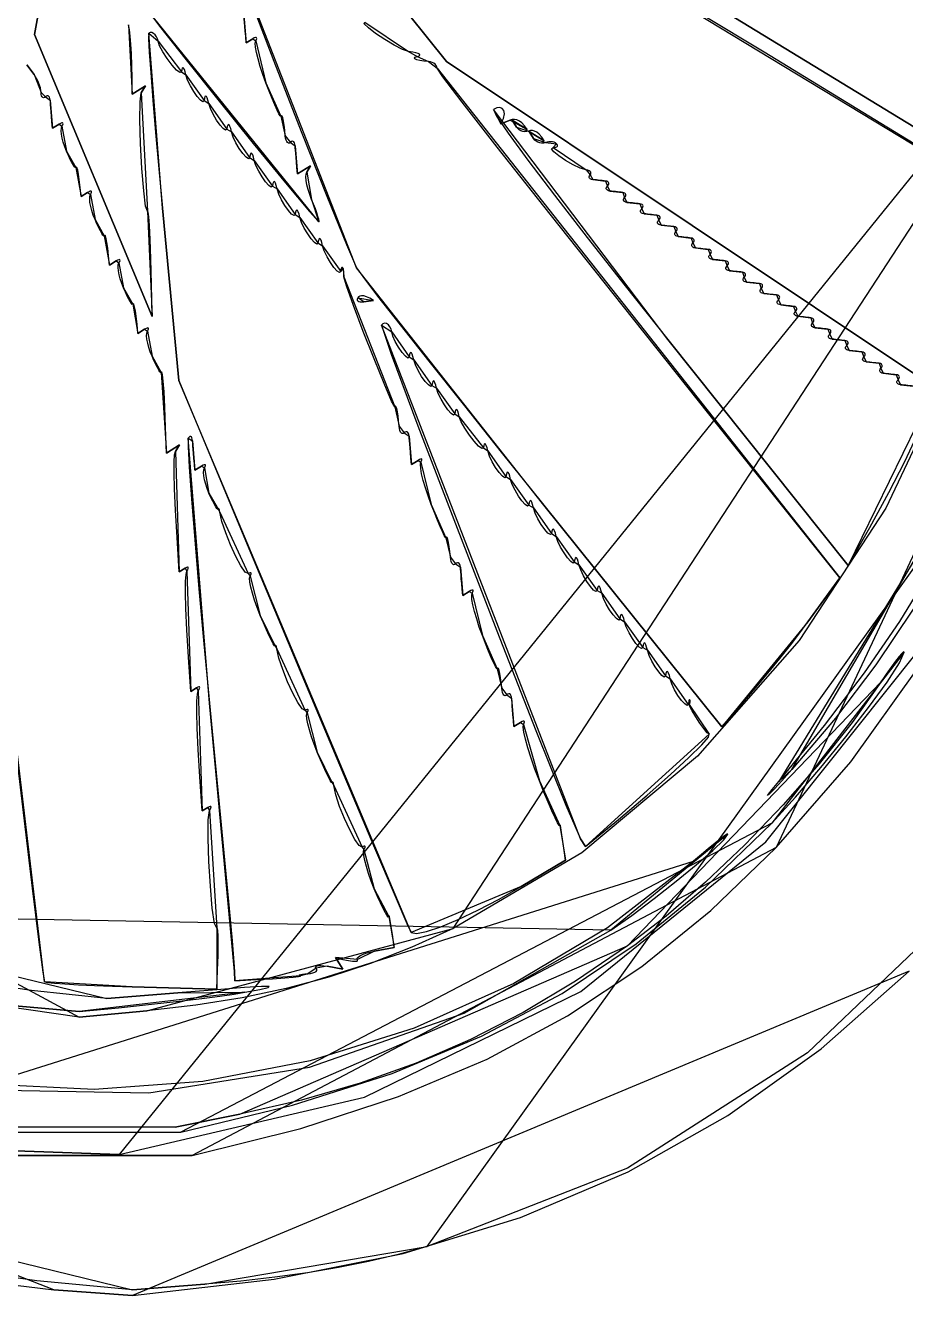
# Model space of a CAD drawing. Extents: x 0.3 to 49.4, y 16 to 54.1.
# Drawn here: x 40.28 to 46.33, y 15.97 to 24.7 of the extents above; entities that cross this region are included whole.
import ezdxf

# ---------------------------------------------------------------- set-up
doc = ezdxf.new("R2010")
doc.units = 0
doc.layers.get('0').update_dxf_attribs({"linetype": 'CONTINUOUS'})

msp = doc.modelspace()

# ---------------------------------------------------------------- linework, layer by layer
at = {"color": 178}
for points in [[(41.7138, 26.2761), (43.1773, 24.4489), (41.7138, 26.2761)], [(47.0001, 23.5082), (46.7573, 23.6614), (46.1646, 24.0244), (45.3618, 24.5126), (44.4889, 25.0411), (43.6858, 25.5253), (43.0926, 25.8804), (42.849, 26.0216), (47.0001, 23.5082)], [(43.2877, 25.8929), (47.0295, 23.6115), (43.2877, 25.8929)], [(40.9278, 16.9341), (42.6146, 17.329), (44.1024, 18.0565), (45.3726, 19.0839), (46.4062, 20.3787), (47.1842, 21.9084), (47.6879, 23.6403), (47.8982, 25.542), (40.9278, 16.9341)], [(41.6639, 25.3264), (41.7156, 25.1763), (41.8375, 24.852), (42.0026, 24.4225), (42.1842, 23.9567), (42.3554, 23.5235), (42.4892, 23.1917), (42.5589, 23.0303), (41.6639, 25.3264)], [(49.3345, 25.072), (48.9764, 23.1492), (48.4174, 21.4355), (47.6699, 19.9394), (46.7464, 18.6695), (45.6594, 17.6342), (44.4214, 16.8421), (43.0449, 16.3016), (49.3345, 25.072)], [(40.4095, 24.9908), (40.3462, 24.6355), (40.4095, 24.9908)], [(41.125, 24.8002), (41.2057, 24.6916), (41.3786, 24.472), (41.6059, 24.188), (41.8496, 23.8867), (42.0719, 23.6147), (42.235, 23.419), (42.3008, 23.3463), (41.125, 24.8002)], [(41.8009, 24.5778), (41.7973, 24.6216), (41.7941, 24.6592), (41.7914, 24.6911), (41.7892, 24.7178), (41.7874, 24.7398), (41.786, 24.7575), (41.7849, 24.7714), (41.8009, 24.5778)], [(42.9171, 24.5184), (42.8761, 24.5324), (42.8181, 24.5622), (42.753, 24.6013), (42.6906, 24.643), (42.6406, 24.681), (42.6128, 24.7086), (42.6169, 24.7193), (42.9171, 24.5184)], [(40.3462, 24.6355), (41.1547, 22.6965), (40.3462, 24.6355)], [(41.0176, 24.2253), (41.0169, 24.3327), (41.015, 24.425), (41.012, 24.5034), (41.008, 24.5689), (41.0032, 24.623), (40.9978, 24.6666), (40.9919, 24.7011), (41.0176, 24.2253)], [(41.1307, 24.6432), (41.1296, 24.6078), (41.1344, 24.5146), (41.1443, 24.3711), (41.159, 24.1846), (41.1776, 23.9625), (41.1998, 23.712), (41.2249, 23.4407), (41.1307, 24.6432)], [(41.1949, 24.589), (41.1919, 24.6052), (41.185, 24.6201), (41.1753, 24.6329), (41.1639, 24.6425), (41.152, 24.6481), (41.1405, 24.6486), (41.1307, 24.6432), (41.1949, 24.589)], [(47.2636, 24.6766), (47.0369, 23.4971), (46.6787, 22.3935), (46.1978, 21.3795), (45.6031, 20.4684), (44.9033, 19.6739), (44.1074, 19.0095), (43.224, 18.4886), (47.2636, 24.6766)], [(41.3554, 24.3785), (41.3452, 24.3731), (41.3219, 24.391), (41.2909, 24.4254), (41.2575, 24.4692), (41.2268, 24.5157), (41.2042, 24.5579), (41.1949, 24.589), (41.3554, 24.3785)], [(41.8462, 24.6058), (41.8009, 24.5778), (41.8462, 24.6058)], [(41.866, 24.5926), (41.8709, 24.6018), (41.8731, 24.6086), (41.8727, 24.613), (41.8697, 24.615), (41.8642, 24.6145), (41.8563, 24.6114), (41.8462, 24.6058), (41.866, 24.5926)], [(41.9363, 24.3026), (41.9151, 24.3606), (41.8969, 24.416), (41.8821, 24.4671), (41.8712, 24.5121), (41.8646, 24.5492), (41.8627, 24.5766), (41.866, 24.5926), (41.9363, 24.3026)], [(42.9759, 24.4845), (42.9888, 24.489), (42.9942, 24.4938), (42.9924, 24.4989), (42.9834, 24.504), (42.9677, 24.5091), (42.9456, 24.5139), (42.9171, 24.5184), (42.9759, 24.4845)], [(43.0542, 24.4491), (43.0211, 24.4522), (42.9941, 24.4566), (42.9738, 24.4618), (42.9611, 24.4675), (42.9567, 24.4734), (42.9614, 24.4792), (42.9759, 24.4845), (43.0542, 24.4491)], [(40.342, 24.36), (40.2931, 24.4267), (40.342, 24.36)], [(41.3862, 24.3572), (41.3808, 24.3792), (41.3755, 24.395), (41.3704, 24.4047), (41.3656, 24.4079), (41.3614, 24.4048), (41.358, 24.395), (41.3554, 24.3785), (41.3862, 24.3572)], [(43.113, 24.4043), (43.1114, 24.4138), (43.107, 24.4227), (43.1, 24.4307), (43.0909, 24.4377), (43.08, 24.4433), (43.0677, 24.4472), (43.0542, 24.4491), (43.113, 24.4043)], [(45.8811, 20.8997), (45.0522, 21.9379), (44.3941, 22.7645), (43.8909, 23.3989), (43.527, 23.8607), (43.2865, 24.1692), (43.1537, 24.344), (43.113, 24.4043), (45.8811, 20.8997)], [(43.1773, 24.4489), (46.5555, 22.1943), (43.1773, 24.4489)], [(40.391, 24.2355), (40.3897, 24.2505), (40.386, 24.2677), (40.3802, 24.2863), (40.3726, 24.3056), (40.3635, 24.3248), (40.3532, 24.3432), (40.342, 24.36), (40.391, 24.2355)], [(41.1081, 24.2812), (41.0176, 24.2253), (41.1081, 24.2812)], [(41.0794, 24.2348), (41.1081, 24.2812), (41.0794, 24.2348)], [(41.5107, 24.181), (41.5029, 24.1731), (41.4863, 24.1839), (41.4643, 24.2088), (41.4401, 24.2431), (41.4168, 24.2823), (41.3978, 24.3219), (41.3862, 24.3572), (41.5107, 24.181)], [(42.0385, 24.0733), (42.0345, 24.0754), (42.0259, 24.0901), (42.0134, 24.1159), (41.9976, 24.1515), (41.979, 24.1954), (41.9584, 24.2462), (41.9363, 24.3026), (42.0385, 24.0733)], [(40.4201, 24.2068), (40.4134, 24.2017), (40.4073, 24.1999), (40.4019, 24.2014), (40.3974, 24.2058), (40.3939, 24.2131), (40.3918, 24.2231), (40.391, 24.2355), (40.4201, 24.2068)], [(40.4533, 24.184), (40.4515, 24.1951), (40.4485, 24.2038), (40.4443, 24.21), (40.4391, 24.2135), (40.4332, 24.2143), (40.4268, 24.2121), (40.4201, 24.2068), (40.4533, 24.184)], [(41.123, 23.4214), (41.1095, 23.4545), (41.096, 23.5611), (41.0839, 23.7139), (41.0747, 23.8852), (41.0699, 24.0475), (41.071, 24.1732), (41.0794, 24.2348), (41.123, 23.4214)], [(41.5429, 24.1614), (41.5374, 24.1836), (41.532, 24.1995), (41.5268, 24.209), (41.5219, 24.212), (41.5175, 24.2083), (41.5137, 24.198), (41.5107, 24.181), (41.5429, 24.1614)], [(40.4693, 23.9903), (40.4656, 24.0341), (40.4625, 24.0718), (40.4598, 24.1037), (40.4576, 24.1303), (40.4558, 24.1523), (40.4544, 24.17), (40.4533, 24.184), (40.4693, 23.9903)], [(41.6674, 23.9852), (41.6595, 23.9773), (41.643, 23.9881), (41.621, 24.0129), (41.5967, 24.0473), (41.5735, 24.0865), (41.5544, 24.1261), (41.5429, 24.1614), (41.6674, 23.9852)], [(43.5505, 24.0208), (43.5693, 24.0585), (43.5761, 24.0888), (43.5729, 24.1116), (43.5616, 24.1264), (43.5444, 24.1329), (43.5231, 24.1308), (43.4998, 24.1197), (43.5505, 24.0208)], [(43.4998, 24.1197), (43.5216, 24.0741), (43.6028, 23.9558), (43.7377, 23.7723), (43.9206, 23.5312), (44.1457, 23.2401), (44.4072, 22.9067), (44.6993, 22.5384), (43.4998, 24.1197)], [(45.4433, 19.0464), (45.957, 19.6358), (46.4133, 20.2712), (46.8122, 20.9528), (47.154, 21.6813), (47.439, 22.4569), (47.6672, 23.2802), (47.8391, 24.1516), (45.4433, 19.0464)], [(40.5145, 24.0183), (40.4693, 23.9903), (40.5145, 24.0183)], [(40.5343, 24.0051), (40.5393, 24.0142), (40.5415, 24.0211), (40.5411, 24.0255), (40.5381, 24.0275), (40.5326, 24.027), (40.5247, 24.024), (40.5145, 24.0183), (40.5343, 24.0051)], [(41.6995, 23.9656), (41.6941, 23.9878), (41.6887, 24.0037), (41.6835, 24.0132), (41.6786, 24.0161), (41.6742, 24.0125), (41.6704, 24.0022), (41.6674, 23.9852), (41.6995, 23.9656)], [(42.0691, 23.9395), (42.0655, 23.9781), (42.0612, 24.012), (42.0565, 24.04), (42.0517, 24.0612), (42.0469, 24.0745), (42.0425, 24.0789), (42.0385, 24.0733), (42.0691, 23.9395)], [(43.6144, 24.0453), (43.5505, 24.0208), (43.6144, 24.0453)], [(43.7321, 23.9829), (43.7143, 24.0083), (43.6967, 24.0271), (43.6794, 24.04), (43.6624, 24.0476), (43.6459, 24.0506), (43.6298, 24.0497), (43.6144, 24.0453), (43.7321, 23.9829)], [(43.6592, 23.9983), (43.6296, 24.0462), (43.6592, 23.9983)], [(43.6296, 24.0462), (43.7321, 23.9829), (43.6296, 24.0462)], [(40.5659, 23.8326), (40.5535, 23.8637), (40.5435, 23.8944), (40.5359, 23.9236), (40.531, 23.9504), (40.529, 23.9736), (40.53, 23.9922), (40.5343, 24.0051), (40.5659, 23.8326)], [(41.824, 23.7893), (41.8162, 23.7815), (41.7997, 23.7923), (41.7776, 23.8171), (41.7534, 23.8514), (41.7301, 23.8907), (41.7111, 23.9302), (41.6995, 23.9656), (41.824, 23.7893)], [(42.1042, 23.8935), (42.0974, 23.8888), (42.0908, 23.8884), (42.0847, 23.8919), (42.0793, 23.899), (42.0747, 23.9095), (42.0713, 23.9231), (42.0691, 23.9395), (42.1042, 23.8935)], [(43.7423, 23.971), (43.7293, 23.9676), (43.7158, 23.9669), (43.7024, 23.9687), (43.6895, 23.973), (43.6776, 23.9794), (43.6674, 23.9879), (43.6592, 23.9983), (43.7423, 23.971)], [(43.8496, 23.9045), (43.8321, 23.93), (43.8153, 23.9492), (43.7992, 23.9626), (43.7838, 23.9708), (43.7692, 23.9746), (43.7554, 23.9744), (43.7423, 23.971), (43.8496, 23.9045)], [(43.7767, 23.92), (43.7471, 23.9679), (43.7767, 23.92)], [(43.7471, 23.9679), (43.8496, 23.9045), (43.7471, 23.9679)], [(42.1374, 23.8706), (42.1357, 23.8817), (42.1326, 23.8905), (42.1284, 23.8967), (42.1232, 23.9002), (42.1174, 23.9009), (42.1109, 23.8988), (42.1042, 23.8935), (42.1374, 23.8706)], [(42.1534, 23.677), (42.1497, 23.7208), (42.1466, 23.7584), (42.1439, 23.7903), (42.1417, 23.817), (42.1399, 23.839), (42.1385, 23.8567), (42.1374, 23.8706), (42.1534, 23.677)], [(43.8573, 23.8917), (43.8448, 23.8885), (43.8319, 23.888), (43.8189, 23.89), (43.8064, 23.8944), (43.7949, 23.901), (43.7848, 23.9096), (43.7767, 23.92), (43.8573, 23.8917)], [(43.9349, 23.8846), (43.9274, 23.8901), (43.918, 23.8943), (43.907, 23.8969), (43.895, 23.898), (43.8823, 23.8975), (43.8696, 23.8954), (43.8573, 23.8917), (43.9349, 23.8846)], [(44.1372, 23.7044), (44.097, 23.7165), (44.0477, 23.7398), (43.9964, 23.7696), (43.9501, 23.8011), (43.9157, 23.8294), (43.9003, 23.85), (43.9111, 23.8579), (44.1372, 23.7044)], [(43.9111, 23.8579), (43.9219, 23.8586), (43.9305, 23.8606), (43.9367, 23.8638), (43.9404, 23.8679), (43.9414, 23.8728), (43.9396, 23.8785), (43.9349, 23.8846), (43.9111, 23.8579)], [(40.629, 23.7208), (40.6261, 23.7198), (40.6205, 23.7256), (40.6126, 23.7375), (40.6028, 23.7549), (40.5915, 23.7769), (40.5791, 23.8031), (40.5659, 23.8326), (40.629, 23.7208)], [(41.8562, 23.7698), (41.8507, 23.792), (41.8453, 23.8079), (41.8401, 23.8173), (41.8353, 23.8203), (41.8309, 23.8167), (41.8271, 23.8064), (41.824, 23.7893), (41.8562, 23.7698)], [(41.9807, 23.5935), (41.9729, 23.5857), (41.9563, 23.5964), (41.9343, 23.6213), (41.9101, 23.6556), (41.8868, 23.6948), (41.8678, 23.7344), (41.8562, 23.7698), (41.9807, 23.5935)], [(40.6651, 23.5204), (40.6592, 23.5838), (40.6534, 23.6353), (40.6476, 23.6751), (40.6422, 23.7034), (40.6371, 23.7203), (40.6327, 23.7261), (40.629, 23.7208), (40.6651, 23.5204)], [(42.2439, 23.7329), (42.1534, 23.677), (42.2439, 23.7329)], [(42.2506, 23.5011), (42.2375, 23.5354), (42.2268, 23.5691), (42.2187, 23.6011), (42.2135, 23.6303), (42.2114, 23.6555), (42.2124, 23.6756), (42.217, 23.6894), (42.2506, 23.5011)], [(42.217, 23.6894), (42.2439, 23.7329), (42.217, 23.6894)], [(44.1648, 23.6694), (44.1695, 23.6758), (44.171, 23.6821), (44.1696, 23.688), (44.1653, 23.6934), (44.1583, 23.6981), (44.1489, 23.7018), (44.1372, 23.7044), (44.1648, 23.6694)], [(44.1835, 23.6376), (44.1738, 23.6394), (44.1662, 23.6425), (44.1609, 23.6466), (44.158, 23.6515), (44.1576, 23.6571), (44.1598, 23.6631), (44.1648, 23.6694), (44.1835, 23.6376)], [(42.0128, 23.5739), (42.0074, 23.5962), (42.002, 23.612), (41.9968, 23.6215), (41.9919, 23.6245), (41.9875, 23.6209), (41.9837, 23.6106), (41.9807, 23.5935), (42.0128, 23.5739)], [(44.2716, 23.6278), (44.2607, 23.629), (44.2483, 23.6304), (44.2351, 23.6319), (44.2214, 23.6334), (44.2079, 23.6349), (44.1951, 23.6363), (44.1835, 23.6376), (44.2716, 23.6278)], [(44.2847, 23.5935), (44.2903, 23.6004), (44.2932, 23.6069), (44.2937, 23.6129), (44.2916, 23.6183), (44.2872, 23.6226), (44.2805, 23.6259), (44.2716, 23.6278), (44.2847, 23.5935)], [(44.301, 23.5592), (44.2913, 23.5611), (44.2839, 23.5644), (44.2789, 23.5688), (44.2764, 23.5741), (44.2764, 23.5801), (44.2792, 23.5867), (44.2847, 23.5935), (44.301, 23.5592)], [(40.7104, 23.5483), (40.6651, 23.5204), (40.7104, 23.5483)], [(40.7301, 23.5351), (40.7351, 23.5442), (40.7373, 23.5511), (40.7369, 23.5555), (40.7339, 23.5575), (40.7284, 23.557), (40.7206, 23.554), (40.7104, 23.5483), (40.7301, 23.5351)], [(40.7617, 23.3626), (40.7494, 23.3937), (40.7393, 23.4244), (40.7317, 23.4537), (40.7268, 23.4804), (40.7248, 23.5036), (40.7258, 23.5222), (40.7301, 23.5351), (40.7617, 23.3626)], [(42.1373, 23.3977), (42.1295, 23.3898), (42.113, 23.4006), (42.091, 23.4255), (42.0667, 23.4598), (42.0435, 23.499), (42.0244, 23.5386), (42.0128, 23.5739), (42.1373, 23.3977)], [(42.3008, 23.3463), (42.3016, 23.3524), (42.2992, 23.3655), (42.2939, 23.3845), (42.2861, 23.4085), (42.2761, 23.4365), (42.2642, 23.4677), (42.2506, 23.5011), (42.3008, 23.3463)], [(44.3891, 23.5495), (44.3782, 23.5507), (44.3658, 23.5521), (44.3525, 23.5536), (44.3389, 23.5551), (44.3254, 23.5566), (44.3126, 23.558), (44.301, 23.5592), (44.3891, 23.5495)], [(44.4022, 23.5152), (44.4078, 23.522), (44.4107, 23.5286), (44.4112, 23.5346), (44.4091, 23.5399), (44.4047, 23.5443), (44.398, 23.5476), (44.3891, 23.5495), (44.4022, 23.5152)], [(44.4185, 23.4809), (44.4088, 23.4828), (44.4014, 23.4861), (44.3964, 23.4904), (44.3939, 23.4958), (44.3939, 23.5018), (44.3967, 23.5083), (44.4022, 23.5152), (44.4185, 23.4809)], [(41.1547, 22.6965), (41.1498, 22.9181), (41.1449, 23.0932), (41.1402, 23.226), (41.1357, 23.3209), (41.1312, 23.3823), (41.127, 23.4143), (41.123, 23.4214), (41.1547, 22.6965)], [(41.2249, 23.4407), (41.3366, 22.2557), (41.2249, 23.4407)], [(42.1695, 23.3781), (42.1641, 23.4003), (42.1587, 23.4162), (42.1535, 23.4257), (42.1486, 23.4287), (42.1442, 23.425), (42.1404, 23.4147), (42.1373, 23.3977), (42.1695, 23.3781)], [(44.5066, 23.4711), (44.4957, 23.4724), (44.4833, 23.4738), (44.47, 23.4753), (44.4564, 23.4768), (44.4429, 23.4783), (44.4301, 23.4797), (44.4185, 23.4809), (44.5066, 23.4711)], [(44.5197, 23.4369), (44.5253, 23.4437), (44.5282, 23.4502), (44.5287, 23.4563), (44.5266, 23.4616), (44.5222, 23.466), (44.5155, 23.4692), (44.5066, 23.4711), (44.5197, 23.4369)], [(44.536, 23.4026), (44.5263, 23.4045), (44.5189, 23.4077), (44.5139, 23.4121), (44.5114, 23.4174), (44.5114, 23.4235), (44.5142, 23.43), (44.5197, 23.4369), (44.536, 23.4026)], [(40.8248, 23.2508), (40.8219, 23.2498), (40.8163, 23.2556), (40.8084, 23.2675), (40.7987, 23.2849), (40.7873, 23.3069), (40.7749, 23.3331), (40.7617, 23.3626), (40.8248, 23.2508)], [(42.294, 23.2019), (42.2862, 23.194), (42.2696, 23.2048), (42.2476, 23.2296), (42.2234, 23.264), (42.2001, 23.3032), (42.1811, 23.3428), (42.1695, 23.3781), (42.294, 23.2019)], [(44.6241, 23.3928), (44.6132, 23.394), (44.6008, 23.3954), (44.5875, 23.3969), (44.5739, 23.3984), (44.5604, 23.3999), (44.5476, 23.4013), (44.536, 23.4026), (44.6241, 23.3928)], [(44.6372, 23.3585), (44.6427, 23.3654), (44.6457, 23.3719), (44.6462, 23.3779), (44.6441, 23.3833), (44.6397, 23.3876), (44.633, 23.3909), (44.6241, 23.3928), (44.6372, 23.3585)], [(44.6535, 23.3243), (44.6438, 23.3261), (44.6364, 23.3294), (44.6314, 23.3338), (44.6289, 23.3391), (44.6289, 23.3451), (44.6317, 23.3517), (44.6372, 23.3585), (44.6535, 23.3243)], [(44.7416, 23.3145), (44.7307, 23.3157), (44.7183, 23.3171), (44.705, 23.3186), (44.6914, 23.3201), (44.6779, 23.3216), (44.6651, 23.323), (44.6535, 23.3243), (44.7416, 23.3145)], [(40.861, 23.0504), (40.8551, 23.1138), (40.8492, 23.1653), (40.8434, 23.2052), (40.838, 23.2334), (40.833, 23.2504), (40.8285, 23.2561), (40.8248, 23.2508), (40.861, 23.0504)], [(42.3262, 23.1823), (42.3207, 23.2045), (42.3153, 23.2204), (42.3101, 23.2299), (42.3053, 23.2328), (42.3008, 23.2292), (42.2971, 23.2189), (42.294, 23.2019), (42.3262, 23.1823)], [(44.7547, 23.2802), (44.7602, 23.287), (44.7632, 23.2936), (44.7636, 23.2996), (44.7616, 23.3049), (44.7572, 23.3093), (44.7505, 23.3126), (44.7416, 23.3145), (44.7547, 23.2802)], [(44.771, 23.2459), (44.7613, 23.2478), (44.7539, 23.2511), (44.7489, 23.2555), (44.7464, 23.2608), (44.7464, 23.2668), (44.7492, 23.2733), (44.7547, 23.2802), (44.771, 23.2459)], [(44.8591, 23.2361), (44.8482, 23.2374), (44.8358, 23.2388), (44.8225, 23.2403), (44.8089, 23.2418), (44.7954, 23.2433), (44.7825, 23.2447), (44.771, 23.2459), (44.8591, 23.2361)], [(44.8722, 23.2019), (44.8777, 23.2087), (44.8807, 23.2152), (44.8811, 23.2213), (44.8791, 23.2266), (44.8747, 23.231), (44.868, 23.2342), (44.8591, 23.2361), (44.8722, 23.2019)], [(42.4507, 23.006), (42.4428, 22.9982), (42.4263, 23.009), (42.4043, 23.0338), (42.38, 23.0681), (42.3568, 23.1074), (42.3377, 23.1469), (42.3262, 23.1823), (42.4507, 23.006)], [(44.8885, 23.1676), (44.8788, 23.1695), (44.8714, 23.1727), (44.8664, 23.1771), (44.8639, 23.1824), (44.8639, 23.1885), (44.8667, 23.195), (44.8722, 23.2019), (44.8885, 23.1676)], [(44.9766, 23.1578), (44.9657, 23.159), (44.9533, 23.1604), (44.94, 23.1619), (44.9264, 23.1635), (44.9129, 23.1649), (44.9, 23.1663), (44.8885, 23.1676), (44.9766, 23.1578)], [(44.9896, 23.1235), (44.9952, 23.1304), (44.9982, 23.1369), (44.9986, 23.143), (44.9966, 23.1483), (44.9922, 23.1527), (44.9855, 23.1559), (44.9766, 23.1578), (44.9896, 23.1235)], [(40.9062, 23.0783), (40.861, 23.0504), (40.9062, 23.0783)], [(40.926, 23.0651), (40.9309, 23.0743), (40.9332, 23.0811), (40.9327, 23.0855), (40.9297, 23.0875), (40.9243, 23.087), (40.9164, 23.084), (40.9062, 23.0783), (40.926, 23.0651)], [(40.9575, 22.8926), (40.9452, 22.9237), (40.9351, 22.9544), (40.9275, 22.9837), (40.9226, 23.0104), (40.9206, 23.0336), (40.9217, 23.0522), (40.926, 23.0651), (40.9575, 22.8926)], [(45.006, 23.0893), (44.9963, 23.0912), (44.9889, 23.0944), (44.9839, 23.0988), (44.9814, 23.1041), (44.9814, 23.1101), (44.9841, 23.1167), (44.9896, 23.1235), (45.006, 23.0893)], [(45.0941, 23.0795), (45.0832, 23.0807), (45.0708, 23.0821), (45.0575, 23.0836), (45.0439, 23.0851), (45.0303, 23.0866), (45.0175, 23.088), (45.006, 23.0893), (45.0941, 23.0795)], [(45.1071, 23.0452), (45.1127, 23.052), (45.1157, 23.0586), (45.1161, 23.0646), (45.1141, 23.0699), (45.1097, 23.0743), (45.103, 23.0776), (45.0941, 23.0795), (45.1071, 23.0452)], [(42.4665, 23.0256), (42.4641, 23.031), (42.4617, 23.0335), (42.4592, 23.0332), (42.4567, 23.0301), (42.4544, 23.0245), (42.4524, 23.0164), (42.4507, 23.006), (42.4665, 23.0256)], [(42.472, 22.9686), (42.4726, 22.9757), (42.4728, 22.9837), (42.4724, 22.9923), (42.4715, 23.0012), (42.4703, 23.0099), (42.4686, 23.0182), (42.4665, 23.0256), (42.472, 22.9686)], [(42.8226, 22.0759), (42.8004, 22.115), (42.7488, 22.235), (42.6797, 22.405), (42.6054, 22.5943), (42.5379, 22.7719), (42.4894, 22.9069), (42.472, 22.9686), (42.8226, 22.0759)], [(42.5589, 23.0303), (42.6019, 22.9705), (42.7045, 22.837), (42.8589, 22.6397), (43.0572, 22.3887), (43.2916, 22.0937), (43.5544, 21.7646), (43.8375, 21.4115), (42.5589, 23.0303)], [(45.1235, 23.0109), (45.1138, 23.0128), (45.1064, 23.0161), (45.1014, 23.0205), (45.0989, 23.0258), (45.0989, 23.0318), (45.1016, 23.0384), (45.1071, 23.0452), (45.1235, 23.0109)], [(45.2116, 23.0011), (45.2007, 23.0024), (45.1883, 23.0038), (45.175, 23.0053), (45.1614, 23.0068), (45.1478, 23.0083), (45.135, 23.0097), (45.1235, 23.0109), (45.2116, 23.0011)], [(45.2246, 22.9669), (45.2302, 22.9737), (45.2332, 22.9803), (45.2336, 22.9863), (45.2316, 22.9916), (45.2272, 22.996), (45.2205, 22.9992), (45.2116, 23.0011), (45.2246, 22.9669)], [(41.0206, 22.7808), (41.0177, 22.7798), (41.0121, 22.7856), (41.0043, 22.7975), (40.9945, 22.8149), (40.9832, 22.837), (40.9707, 22.8631), (40.9575, 22.8926), (41.0206, 22.7808)], [(45.241, 22.9326), (45.2313, 22.9345), (45.2239, 22.9377), (45.2189, 22.9421), (45.2164, 22.9474), (45.2164, 22.9535), (45.2191, 22.96), (45.2246, 22.9669), (45.241, 22.9326)], [(45.3291, 22.9228), (45.3182, 22.9241), (45.3058, 22.9255), (45.2925, 22.9269), (45.2788, 22.9285), (45.2653, 22.9299), (45.2525, 22.9313), (45.241, 22.9326), (45.3291, 22.9228)], [(45.3421, 22.8885), (45.3477, 22.8954), (45.3507, 22.9019), (45.3511, 22.908), (45.3491, 22.9133), (45.3447, 22.9177), (45.338, 22.9209), (45.3291, 22.9228), (45.3421, 22.8885)], [(45.3585, 22.8543), (45.3488, 22.8562), (45.3414, 22.8594), (45.3364, 22.8638), (45.3339, 22.8691), (45.3339, 22.8751), (45.3366, 22.8817), (45.3421, 22.8885), (45.3585, 22.8543)], [(42.5672, 22.8241), (42.5638, 22.816), (42.564, 22.8091), (42.5676, 22.8035), (42.5743, 22.7993), (42.5839, 22.7968), (42.596, 22.7961), (42.6104, 22.7974), (42.5672, 22.8241)], [(42.6761, 22.807), (42.6496, 22.822), (42.6274, 22.832), (42.609, 22.8374), (42.5941, 22.8388), (42.5825, 22.8367), (42.5736, 22.8316), (42.5672, 22.8241), (42.6761, 22.807)], [(42.6104, 22.7974), (42.6761, 22.807), (42.6104, 22.7974)], [(45.4466, 22.8445), (45.4357, 22.8457), (45.4233, 22.8471), (45.41, 22.8486), (45.3963, 22.8501), (45.3828, 22.8516), (45.37, 22.853), (45.3585, 22.8543), (45.4466, 22.8445)], [(45.4596, 22.8102), (45.4652, 22.817), (45.4682, 22.8236), (45.4686, 22.8296), (45.4666, 22.8349), (45.4622, 22.8393), (45.4555, 22.8426), (45.4466, 22.8445), (45.4596, 22.8102)], [(45.476, 22.7759), (45.4663, 22.7778), (45.4589, 22.7811), (45.4539, 22.7855), (45.4514, 22.7908), (45.4514, 22.7968), (45.4541, 22.8034), (45.4596, 22.8102), (45.476, 22.7759)], [(41.0568, 22.5804), (41.0509, 22.6438), (41.045, 22.6953), (41.0393, 22.7352), (41.0338, 22.7635), (41.0288, 22.7804), (41.0243, 22.7861), (41.0206, 22.7808), (41.0568, 22.5804)], [(45.5641, 22.7661), (45.5532, 22.7674), (45.5408, 22.7688), (45.5275, 22.7703), (45.5138, 22.7718), (45.5003, 22.7733), (45.4875, 22.7747), (45.476, 22.7759), (45.5641, 22.7661)], [(45.5771, 22.7319), (45.5827, 22.7387), (45.5857, 22.7453), (45.5861, 22.7513), (45.5841, 22.7566), (45.5797, 22.761), (45.573, 22.7642), (45.5641, 22.7661), (45.5771, 22.7319)], [(45.5934, 22.6976), (45.5838, 22.6995), (45.5764, 22.7028), (45.5714, 22.7071), (45.5689, 22.7125), (45.5689, 22.7185), (45.5716, 22.725), (45.5771, 22.7319), (45.5934, 22.6976)], [(42.801, 22.5915), (42.7973, 22.6104), (42.7893, 22.6265), (42.7782, 22.6391), (42.7654, 22.6473), (42.7523, 22.6502), (42.7403, 22.6469), (42.7306, 22.6366), (42.801, 22.5915)], [(42.7306, 22.6366), (42.7972, 22.4377), (42.9816, 21.9439), (43.2389, 21.2709), (43.5243, 20.5347), (43.7927, 19.8511), (43.9993, 19.3358), (44.0992, 19.1049), (42.7306, 22.6366)], [(45.6816, 22.6878), (45.6707, 22.6891), (45.6583, 22.6905), (45.645, 22.6919), (45.6313, 22.6935), (45.6178, 22.695), (45.605, 22.6964), (45.5934, 22.6976), (45.6816, 22.6878)], [(45.6946, 22.6535), (45.7002, 22.6604), (45.7032, 22.6669), (45.7036, 22.673), (45.7016, 22.6783), (45.6972, 22.6827), (45.6905, 22.6859), (45.6816, 22.6878), (45.6946, 22.6535)], [(45.7109, 22.6193), (45.7013, 22.6212), (45.6939, 22.6244), (45.6889, 22.6288), (45.6864, 22.6341), (45.6864, 22.6402), (45.6891, 22.6467), (45.6946, 22.6535), (45.7109, 22.6193)], [(45.7991, 22.6095), (45.7882, 22.6107), (45.7758, 22.6121), (45.7625, 22.6136), (45.7488, 22.6151), (45.7353, 22.6166), (45.7225, 22.618), (45.7109, 22.6193), (45.7991, 22.6095)], [(41.102, 22.6083), (41.0568, 22.5804), (41.102, 22.6083)], [(41.1218, 22.5951), (41.1268, 22.6043), (41.129, 22.6111), (41.1286, 22.6156), (41.1256, 22.6176), (41.1201, 22.6171), (41.1122, 22.614), (41.102, 22.6083), (41.1218, 22.5951)], [(41.1534, 22.4226), (41.141, 22.4537), (41.1309, 22.4844), (41.1234, 22.5137), (41.1185, 22.5404), (41.1164, 22.5636), (41.1175, 22.5822), (41.1218, 22.5951), (41.1534, 22.4226)], [(42.9207, 22.4186), (42.9124, 22.4108), (42.8949, 22.4228), (42.8721, 22.4492), (42.8476, 22.4847), (42.8251, 22.5238), (42.8083, 22.5612), (42.801, 22.5915), (42.9207, 22.4186)], [(44.6993, 22.5384), (45.939, 20.984), (44.6993, 22.5384)], [(45.8121, 22.5752), (45.8177, 22.5821), (45.8207, 22.5886), (45.8211, 22.5946), (45.8191, 22.6), (45.8147, 22.6043), (45.808, 22.6076), (45.7991, 22.6095), (45.8121, 22.5752)], [(45.8284, 22.5409), (45.8188, 22.5428), (45.8114, 22.5461), (45.8064, 22.5505), (45.8038, 22.5558), (45.8039, 22.5618), (45.8066, 22.5684), (45.8121, 22.5752), (45.8284, 22.5409)], [(45.9166, 22.5312), (45.9057, 22.5324), (45.8933, 22.5338), (45.88, 22.5353), (45.8663, 22.5368), (45.8528, 22.5383), (45.84, 22.5397), (45.8284, 22.5409), (45.9166, 22.5312)], [(45.9296, 22.4969), (45.9352, 22.5037), (45.9382, 22.5103), (45.9386, 22.5163), (45.9366, 22.5216), (45.9322, 22.526), (45.9255, 22.5293), (45.9166, 22.5312), (45.9296, 22.4969)], [(42.9528, 22.399), (42.9474, 22.4212), (42.942, 22.4371), (42.9368, 22.4466), (42.9319, 22.4495), (42.9275, 22.4459), (42.9237, 22.4356), (42.9207, 22.4186), (42.9528, 22.399)], [(47.2302, 22.4479), (47.043, 21.9675), (46.841, 21.5154), (46.6226, 21.0887), (46.3862, 20.6847), (46.1302, 20.3007), (45.8528, 19.9338), (45.5526, 19.5813), (47.2302, 22.4479)], [(45.9459, 22.4626), (45.9363, 22.4645), (45.9289, 22.4678), (45.9239, 22.4721), (45.9213, 22.4775), (45.9214, 22.4835), (45.9241, 22.49), (45.9296, 22.4969), (45.9459, 22.4626)], [(46.0341, 22.4528), (46.0231, 22.4541), (46.0108, 22.4555), (45.9975, 22.457), (45.9838, 22.4585), (45.9703, 22.46), (45.9575, 22.4614), (45.9459, 22.4626), (46.0341, 22.4528)], [(46.0471, 22.4186), (46.0527, 22.4254), (46.0557, 22.4319), (46.0561, 22.438), (46.0541, 22.4433), (46.0497, 22.4477), (46.043, 22.4509), (46.0341, 22.4528), (46.0471, 22.4186)], [(39.9068, 22.3742), (40.054, 21.106), (40.1719, 20.0981), (40.2631, 19.3264), (40.3303, 18.7669), (40.3762, 18.3957), (40.4034, 18.1889), (40.4147, 18.1225), (39.9068, 22.3742)], [(41.2161, 22.3108), (41.2133, 22.3099), (41.2078, 22.3157), (41.2, 22.3276), (41.1902, 22.3449), (41.179, 22.367), (41.1665, 22.3931), (41.1534, 22.4226), (41.2161, 22.3108)], [(43.0773, 22.2227), (43.0695, 22.2149), (43.053, 22.2256), (43.0309, 22.2505), (43.0067, 22.2848), (42.9834, 22.3241), (42.9644, 22.3636), (42.9528, 22.399), (43.0773, 22.2227)], [(46.0634, 22.3843), (46.0538, 22.3862), (46.0464, 22.3894), (46.0414, 22.3938), (46.0388, 22.3991), (46.0389, 22.4052), (46.0416, 22.4117), (46.0471, 22.4186), (46.0634, 22.3843)], [(46.1516, 22.3745), (46.1406, 22.3757), (46.1283, 22.3771), (46.115, 22.3786), (46.1013, 22.3801), (46.0878, 22.3816), (46.075, 22.383), (46.0634, 22.3843), (46.1516, 22.3745)], [(46.1646, 22.3402), (46.1702, 22.3471), (46.1732, 22.3536), (46.1736, 22.3596), (46.1716, 22.365), (46.1672, 22.3693), (46.1605, 22.3726), (46.1516, 22.3745), (46.1646, 22.3402)], [(41.2526, 21.7579), (41.2469, 21.9337), (41.2414, 22.0729), (41.236, 22.1781), (41.2308, 22.2519), (41.2257, 22.2969), (41.2208, 22.3157), (41.2161, 22.3108), (41.2526, 21.7579)], [(46.1809, 22.306), (46.1713, 22.3078), (46.1639, 22.3111), (46.1589, 22.3155), (46.1563, 22.3208), (46.1564, 22.3268), (46.1591, 22.3334), (46.1646, 22.3402), (46.1809, 22.306)], [(46.2691, 22.2962), (46.2581, 22.2974), (46.2458, 22.2988), (46.2325, 22.3003), (46.2188, 22.3018), (46.2053, 22.3033), (46.1925, 22.3047), (46.1809, 22.306), (46.2691, 22.2962)], [(46.2821, 22.2619), (46.2877, 22.2687), (46.2907, 22.2753), (46.2911, 22.2813), (46.2891, 22.2866), (46.2847, 22.291), (46.278, 22.2943), (46.2691, 22.2962), (46.2821, 22.2619)], [(41.3366, 22.2557), (41.8074, 21.128), (42.1828, 20.2309), (42.4715, 19.5431), (42.6824, 19.0434), (42.8241, 18.7106), (42.9054, 18.5236), (42.9351, 18.461), (41.3366, 22.2557)], [(43.1095, 22.2031), (43.104, 22.2254), (43.0986, 22.2413), (43.0934, 22.2507), (43.0886, 22.2537), (43.0842, 22.2501), (43.0804, 22.2398), (43.0773, 22.2227), (43.1095, 22.2031)], [(43.234, 22.0269), (43.2261, 22.019), (43.2096, 22.0298), (43.1876, 22.0547), (43.1634, 22.089), (43.1401, 22.1282), (43.1211, 22.1678), (43.1095, 22.2031), (43.234, 22.0269)], [(46.2984, 22.2276), (46.2888, 22.2295), (46.2814, 22.2328), (46.2764, 22.2372), (46.2738, 22.2425), (46.2739, 22.2485), (46.2766, 22.255), (46.2821, 22.2619), (46.2984, 22.2276)], [(46.3865, 22.2178), (46.3756, 22.2191), (46.3633, 22.2205), (46.35, 22.222), (46.3363, 22.2235), (46.3228, 22.225), (46.31, 22.2264), (46.2984, 22.2276), (46.3865, 22.2178)], [(45.4629, 19.4998), (45.7774, 19.8842), (46.0524, 20.2472), (46.2942, 20.5993), (46.5095, 20.9515), (46.7049, 21.3143), (46.8869, 21.6986), (47.0621, 22.115), (45.4629, 19.4998)], [(45.939, 20.984), (46.0875, 21.2453), (46.218, 21.4866), (46.3277, 21.7006), (46.4137, 21.8801), (46.4733, 22.0179), (46.5036, 22.1067), (46.5018, 22.1395), (45.939, 20.984)], [(42.8524, 21.942), (42.8488, 21.9801), (42.8446, 22.0138), (42.84, 22.042), (42.8352, 22.0634), (42.8305, 22.077), (42.8262, 22.0815), (42.8226, 22.0759), (42.8524, 21.942)], [(43.2658, 22.0073), (43.2606, 22.0295), (43.2553, 22.0453), (43.2502, 22.0548), (43.2453, 22.0578), (43.2409, 22.0542), (43.237, 22.044), (43.234, 22.0269), (43.2658, 22.0073)], [(43.4312, 21.7936), (43.4213, 21.7883), (43.3988, 21.8053), (43.3684, 21.8385), (43.3351, 21.8815), (43.3036, 21.9282), (43.2789, 21.9722), (43.2658, 22.0073), (43.4312, 21.7936)], [(42.8875, 21.8961), (42.8807, 21.8914), (42.8741, 21.891), (42.868, 21.8944), (42.8626, 21.9016), (42.858, 21.9121), (42.8546, 21.9257), (42.8524, 21.942), (42.8875, 21.8961)], [(41.4022, 21.8599), (41.401, 21.8035), (41.4086, 21.6607), (41.4242, 21.4424), (41.4469, 21.1599), (41.4758, 20.8244), (41.51, 20.4469), (41.5485, 20.0387), (41.4022, 21.8599)], [(41.4321, 21.8409), (41.4304, 21.8536), (41.4276, 21.8632), (41.4238, 21.8695), (41.4192, 21.8724), (41.414, 21.8718), (41.4083, 21.8677), (41.4022, 21.8599), (41.4321, 21.8409)], [(41.4484, 21.6404), (41.4448, 21.6844), (41.4416, 21.7225), (41.4389, 21.7552), (41.4366, 21.783), (41.4348, 21.8062), (41.4333, 21.8253), (41.4321, 21.8409), (41.4484, 21.6404)], [(42.9207, 21.8732), (42.919, 21.8843), (42.9159, 21.893), (42.9117, 21.8992), (42.9065, 21.9028), (42.9007, 21.9035), (42.8942, 21.9013), (42.8875, 21.8961), (42.9207, 21.8732)], [(42.9367, 21.6796), (42.933, 21.7234), (42.9299, 21.761), (42.9272, 21.7929), (42.925, 21.8196), (42.9232, 21.8415), (42.9218, 21.8592), (42.9207, 21.8732), (42.9367, 21.6796)], [(41.3431, 21.8138), (41.2526, 21.7579), (41.3431, 21.8138)], [(41.3409, 20.9416), (41.3251, 21.1762), (41.3142, 21.365), (41.3075, 21.5122), (41.3047, 21.6218), (41.3052, 21.6982), (41.3086, 21.7453), (41.3144, 21.7674), (41.3409, 20.9416)], [(41.3144, 21.7674), (41.3431, 21.8138), (41.3144, 21.7674)], [(43.462, 21.7723), (43.4566, 21.7943), (43.4512, 21.8101), (43.4461, 21.8197), (43.4414, 21.823), (43.4372, 21.8198), (43.4338, 21.8101), (43.4312, 21.7936), (43.462, 21.7723)], [(43.5865, 21.5961), (43.5786, 21.5882), (43.5621, 21.599), (43.5401, 21.6238), (43.5158, 21.6582), (43.4926, 21.6974), (43.4735, 21.737), (43.462, 21.7723), (43.5865, 21.5961)], [(41.4937, 21.6684), (41.4484, 21.6404), (41.4937, 21.6684)], [(41.5134, 21.6551), (41.5184, 21.6643), (41.5206, 21.6711), (41.5202, 21.6756), (41.5172, 21.6776), (41.5117, 21.6771), (41.5039, 21.674), (41.4937, 21.6684), (41.5134, 21.6551)], [(42.9819, 21.7075), (42.9367, 21.6796), (42.9819, 21.7075)], [(43.0018, 21.6944), (43.0067, 21.7035), (43.0089, 21.7103), (43.0085, 21.7148), (43.0055, 21.7168), (43, 21.7162), (42.9921, 21.7132), (42.9819, 21.7075), (43.0018, 21.6944)], [(43.0721, 21.4044), (43.0509, 21.4624), (43.0327, 21.5178), (43.0179, 21.5689), (43.007, 21.6139), (43.0004, 21.651), (42.9985, 21.6784), (43.0018, 21.6944), (43.0721, 21.4044)], [(41.545, 21.4826), (41.5327, 21.5137), (41.5226, 21.5445), (41.515, 21.5737), (41.5101, 21.6005), (41.5081, 21.6237), (41.5091, 21.6422), (41.5134, 21.6551), (41.545, 21.4826)], [(43.6186, 21.5765), (43.6132, 21.5987), (43.6078, 21.6146), (43.6026, 21.6241), (43.5977, 21.6271), (43.5933, 21.6234), (43.5895, 21.6131), (43.5865, 21.5961), (43.6186, 21.5765)], [(43.7431, 21.4003), (43.7353, 21.3924), (43.7188, 21.4032), (43.6968, 21.428), (43.6725, 21.4623), (43.6492, 21.5016), (43.6302, 21.5412), (43.6186, 21.5765), (43.7431, 21.4003)], [(41.6081, 21.3709), (41.6052, 21.3699), (41.5996, 21.3757), (41.5917, 21.3876), (41.582, 21.4049), (41.5707, 21.427), (41.5582, 21.4531), (41.545, 21.4826), (41.6081, 21.3709)], [(43.1743, 21.1751), (43.1703, 21.1772), (43.1617, 21.1919), (43.1492, 21.2177), (43.1334, 21.2533), (43.1148, 21.2972), (43.0942, 21.348), (43.0721, 21.4044), (43.1743, 21.1751)], [(43.7753, 21.3807), (43.7698, 21.4029), (43.7644, 21.4188), (43.7592, 21.4283), (43.7544, 21.4312), (43.75, 21.4276), (43.7462, 21.4173), (43.7431, 21.4003), (43.7753, 21.3807)], [(43.8375, 21.4115), (45.0712, 19.8762), (43.8375, 21.4115)], [(41.6194, 21.3513), (41.6181, 21.3597), (41.6165, 21.3665), (41.6148, 21.3714), (41.613, 21.3745), (41.6113, 21.3755), (41.6096, 21.3743), (41.6081, 21.3709), (41.6194, 21.3513)], [(41.814, 20.9285), (41.794, 20.9391), (41.7644, 20.9815), (41.7293, 21.0468), (41.6931, 21.1255), (41.6598, 21.2087), (41.6339, 21.287), (41.6194, 21.3513), (41.814, 20.9285)], [(43.8998, 21.2044), (43.892, 21.1966), (43.8754, 21.2073), (43.8534, 21.2322), (43.8292, 21.2665), (43.8059, 21.3058), (43.7869, 21.3453), (43.7753, 21.3807), (43.8998, 21.2044)], [(43.9319, 21.1848), (43.9265, 21.2071), (43.9211, 21.223), (43.9159, 21.2324), (43.911, 21.2354), (43.9066, 21.2318), (43.9028, 21.2215), (43.8998, 21.2044), (43.9319, 21.1848)], [(43.2049, 21.0412), (43.2013, 21.0799), (43.197, 21.1138), (43.1923, 21.1418), (43.1875, 21.163), (43.1827, 21.1763), (43.1783, 21.1806), (43.1743, 21.1751), (43.2049, 21.0412)], [(44.0565, 21.0086), (44.0486, 21.0007), (44.0321, 21.0115), (44.0101, 21.0364), (43.9858, 21.0707), (43.9626, 21.1099), (43.9435, 21.1495), (43.9319, 21.1848), (44.0565, 21.0086)], [(40.653, 17.8796), (39.5895, 18.0323), (38.6008, 18.2916), (37.6834, 18.6556), (36.8334, 19.1222), (36.0472, 19.6893), (35.3211, 20.3548), (34.6513, 21.1166), (40.653, 17.8796)], [(41.3812, 20.9665), (41.3409, 20.9416), (41.3812, 20.9665)], [(41.3927, 20.9449), (41.3986, 20.9554), (41.4019, 20.9636), (41.4026, 20.9694), (41.4009, 20.9726), (41.3967, 20.9733), (41.3901, 20.9713), (41.3812, 20.9665), (41.3927, 20.9449)], [(43.24, 20.9952), (43.2332, 20.9906), (43.2266, 20.9901), (43.2205, 20.9936), (43.2151, 21.0008), (43.2105, 21.0113), (43.2071, 21.0248), (43.2049, 21.0412), (43.24, 20.9952)], [(43.2732, 20.9724), (43.2715, 20.9835), (43.2684, 20.9922), (43.2642, 20.9984), (43.259, 21.002), (43.2531, 21.0027), (43.2467, 21.0005), (43.24, 20.9952), (43.2732, 20.9724)], [(43.2892, 20.7788), (43.2855, 20.8226), (43.2824, 20.8602), (43.2797, 20.8921), (43.2775, 20.9188), (43.2757, 20.9407), (43.2743, 20.9584), (43.2732, 20.9724), (43.2892, 20.7788)], [(44.0886, 20.989), (44.0832, 21.0112), (44.0778, 21.0271), (44.0726, 21.0366), (44.0677, 21.0396), (44.0633, 21.0359), (44.0595, 21.0257), (44.0565, 21.0086), (44.0886, 20.989)], [(44.2131, 20.8128), (44.2053, 20.8049), (44.1887, 20.8157), (44.1667, 20.8405), (44.1425, 20.8749), (44.1192, 20.9141), (44.1002, 20.9537), (44.0886, 20.989), (44.2131, 20.8128)], [(41.4193, 20.1191), (41.4035, 20.3537), (41.3925, 20.5425), (41.3859, 20.6897), (41.383, 20.7994), (41.3836, 20.8757), (41.387, 20.9228), (41.3927, 20.9449), (41.4193, 20.1191)], [(41.8273, 20.9118), (41.832, 20.9204), (41.8343, 20.9271), (41.8344, 20.9318), (41.8324, 20.9344), (41.8282, 20.9348), (41.8221, 20.9329), (41.814, 20.9285), (41.8273, 20.9118)], [(41.8979, 20.6414), (41.8767, 20.6951), (41.8585, 20.7465), (41.8437, 20.794), (41.8328, 20.8359), (41.8261, 20.8707), (41.8241, 20.8965), (41.8273, 20.9118), (41.8979, 20.6414)], [(45.662, 20.5968), (45.8811, 20.8997), (45.662, 20.5968)], [(43.3344, 20.8067), (43.2892, 20.7788), (43.3344, 20.8067)], [(43.3543, 20.7936), (43.3592, 20.8027), (43.3614, 20.8095), (43.361, 20.814), (43.358, 20.8159), (43.3525, 20.8154), (43.3446, 20.8124), (43.3344, 20.8067), (43.3543, 20.7936)], [(43.4246, 20.5036), (43.4034, 20.5616), (43.3852, 20.617), (43.3704, 20.6681), (43.3595, 20.7131), (43.3529, 20.7501), (43.351, 20.7776), (43.3543, 20.7936), (43.4246, 20.5036)], [(44.2453, 20.7932), (44.2398, 20.8154), (44.2344, 20.8313), (44.2292, 20.8408), (44.2244, 20.8437), (44.22, 20.8401), (44.2162, 20.8298), (44.2131, 20.8128), (44.2453, 20.7932)], [(44.3698, 20.6169), (44.3619, 20.6091), (44.3454, 20.6199), (44.3234, 20.6447), (44.2991, 20.679), (44.2759, 20.7183), (44.2568, 20.7579), (44.2453, 20.7932), (44.3698, 20.6169)], [(41.9996, 20.4309), (41.9957, 20.4325), (41.9872, 20.4458), (41.9747, 20.4694), (41.9589, 20.502), (41.9405, 20.5425), (41.9199, 20.5893), (41.8979, 20.6414), (41.9996, 20.4309)], [(44.4019, 20.5974), (44.3965, 20.6196), (44.3911, 20.6355), (44.3859, 20.6449), (44.381, 20.6479), (44.3766, 20.6443), (44.3728, 20.634), (44.3698, 20.6169), (44.4019, 20.5974)], [(44.5264, 20.4211), (44.5186, 20.4133), (44.5021, 20.424), (44.4801, 20.4489), (44.4558, 20.4832), (44.4325, 20.5224), (44.4135, 20.562), (44.4019, 20.5974), (44.5264, 20.4211)], [(45.0712, 19.8762), (45.1884, 20.0093), (45.2933, 20.1314), (45.3868, 20.2432), (45.4697, 20.3451), (45.5426, 20.4377), (45.6065, 20.5214), (45.662, 20.5968), (45.0712, 19.8762)], [(42.0111, 20.4113), (42.0097, 20.4198), (42.0081, 20.4265), (42.0064, 20.4315), (42.0046, 20.4345), (42.0029, 20.4355), (42.0012, 20.4343), (41.9996, 20.4309), (42.0111, 20.4113)], [(43.5268, 20.2742), (43.5228, 20.2764), (43.5142, 20.2911), (43.5017, 20.3169), (43.4858, 20.3524), (43.4673, 20.3964), (43.4467, 20.4472), (43.4246, 20.5036), (43.5268, 20.2742)], [(44.5586, 20.4015), (44.5531, 20.4238), (44.5477, 20.4397), (44.5425, 20.4491), (44.5377, 20.4521), (44.5333, 20.4485), (44.5295, 20.4382), (44.5264, 20.4211), (44.5586, 20.4015)], [(42.2057, 19.9886), (42.1857, 19.9991), (42.156, 20.0416), (42.121, 20.1068), (42.0847, 20.1856), (42.0515, 20.2687), (42.0255, 20.347), (42.0111, 20.4113), (42.2057, 19.9886)], [(44.6831, 20.2253), (44.6753, 20.2174), (44.6587, 20.2282), (44.6367, 20.2531), (44.6125, 20.2874), (44.5892, 20.3266), (44.5702, 20.3662), (44.5586, 20.4015), (44.6831, 20.2253)], [(45.4138, 19.2138), (45.5778, 19.3928), (45.7521, 19.5959), (45.9237, 19.8065), (46.0797, 20.0078), (46.2071, 20.1832), (46.293, 20.3159), (46.3245, 20.3893), (45.4138, 19.2138)], [(46.3245, 20.3893), (46.3203, 20.3908), (46.3082, 20.3799), (46.2892, 20.3578), (46.2643, 20.3257), (46.2346, 20.285), (46.2009, 20.2369), (46.1642, 20.1826), (46.3245, 20.3893)], [(43.5574, 20.1404), (43.5538, 20.1791), (43.5495, 20.213), (43.5448, 20.241), (43.54, 20.2622), (43.5352, 20.2755), (43.5307, 20.2798), (43.5268, 20.2742), (43.5574, 20.1404)], [(46.1642, 20.1826), (45.9665, 19.9047), (45.7401, 19.6209), (45.4921, 19.3387), (45.2295, 19.0651), (44.959, 18.8074), (44.6877, 18.5729), (44.4224, 18.3686), (46.1642, 20.1826)], [(44.7152, 20.2057), (44.7098, 20.2279), (44.7044, 20.2438), (44.6992, 20.2533), (44.6943, 20.2563), (44.6899, 20.2526), (44.6861, 20.2423), (44.6831, 20.2253), (44.7152, 20.2057)], [(44.8398, 20.0295), (44.8319, 20.0216), (44.8154, 20.0324), (44.7934, 20.0572), (44.7691, 20.0916), (44.7459, 20.1308), (44.7268, 20.1704), (44.7152, 20.2057), (44.8398, 20.0295)], [(41.4595, 20.144), (41.4193, 20.1191), (41.4595, 20.144)], [(41.471, 20.1224), (41.4769, 20.1329), (41.4802, 20.1411), (41.4809, 20.1469), (41.4792, 20.1502), (41.475, 20.1508), (41.4684, 20.1488), (41.4595, 20.144), (41.471, 20.1224)], [(41.4976, 19.2967), (41.4818, 19.5312), (41.4708, 19.72), (41.4642, 19.8672), (41.4614, 19.9769), (41.4619, 20.0532), (41.4653, 20.1004), (41.471, 20.1224), (41.4976, 19.2967)], [(43.5925, 20.0944), (43.5857, 20.0898), (43.5791, 20.0893), (43.573, 20.0928), (43.5675, 20.1), (43.563, 20.1105), (43.5595, 20.124), (43.5574, 20.1404), (43.5925, 20.0944)], [(43.6257, 20.0716), (43.6239, 20.0827), (43.6209, 20.0914), (43.6167, 20.0976), (43.6115, 20.1012), (43.6056, 20.1019), (43.5992, 20.0997), (43.5925, 20.0944), (43.6257, 20.0716)], [(41.5485, 20.0387), (41.5878, 19.6298), (41.6239, 19.2505), (41.656, 18.9121), (41.6828, 18.6259), (41.7033, 18.4032), (41.7165, 18.2553), (41.7214, 18.1935), (41.5485, 20.0387)], [(43.6417, 19.878), (43.638, 19.9218), (43.6349, 19.9594), (43.6322, 19.9913), (43.63, 20.018), (43.6282, 20.0399), (43.6268, 20.0576), (43.6257, 20.0716), (43.6417, 19.878)], [(44.8509, 20.0588), (44.8497, 20.062), (44.8481, 20.0624), (44.8465, 20.0603), (44.8448, 20.0557), (44.843, 20.0489), (44.8413, 20.0401), (44.8398, 20.0295), (44.8509, 20.0588)], [(44.8468, 20.0295), (44.8487, 20.0322), (44.8502, 20.0358), (44.8513, 20.0399), (44.852, 20.0445), (44.8522, 20.0492), (44.8518, 20.0541), (44.8509, 20.0588), (44.8468, 20.0295)], [(44.9839, 19.8238), (44.9707, 19.8347), (44.948, 19.8628), (44.9202, 19.9016), (44.8917, 19.9443), (44.867, 19.9843), (44.8506, 20.0149), (44.8468, 20.0295), (44.9839, 19.8238)], [(42.2189, 19.9719), (42.2236, 19.9805), (42.226, 19.9872), (42.2261, 19.9918), (42.224, 19.9944), (42.2199, 19.9948), (42.2137, 19.9929), (42.2057, 19.9886), (42.2189, 19.9719)], [(42.2896, 19.7015), (42.2684, 19.7551), (42.2502, 19.8065), (42.2354, 19.854), (42.2244, 19.896), (42.2178, 19.9307), (42.2158, 19.9566), (42.2189, 19.9719), (42.2896, 19.7015)], [(43.7065, 19.8924), (43.7116, 19.9017), (43.7139, 19.9086), (43.7135, 19.9131), (43.7105, 19.9152), (43.7051, 19.9147), (43.6972, 19.9116), (43.6869, 19.9059), (43.7065, 19.8924)], [(43.6869, 19.9059), (43.6417, 19.878), (43.6869, 19.9059)], [(43.8165, 19.5045), (43.7862, 19.5848), (43.7596, 19.6607), (43.7375, 19.73), (43.7204, 19.7902), (43.7091, 19.8389), (43.7043, 19.8737), (43.7065, 19.8924), (43.8165, 19.5045)], [(44.1327, 19.0518), (44.3603, 19.2385), (44.5563, 19.4048), (44.7184, 19.5476), (44.8445, 19.6639), (44.9323, 19.7508), (44.9795, 19.8051), (44.9839, 19.8238), (44.1327, 19.0518)], [(42.3913, 19.4909), (42.3873, 19.4926), (42.3788, 19.5058), (42.3664, 19.5294), (42.3506, 19.5621), (42.3321, 19.6025), (42.3116, 19.6494), (42.2896, 19.7015), (42.3913, 19.4909)], [(45.5526, 19.5813), (45.4832, 19.5049), (45.4319, 19.4493), (45.3991, 19.415), (45.3853, 19.4024), (45.391, 19.4121), (45.4167, 19.4444), (45.4629, 19.4998), (45.5526, 19.5813)], [(42.4027, 19.4714), (42.4014, 19.4798), (42.3998, 19.4865), (42.3981, 19.4915), (42.3963, 19.4945), (42.3945, 19.4955), (42.3928, 19.4944), (42.3913, 19.4909), (42.4027, 19.4714)], [(43.9564, 19.1972), (43.9518, 19.1974), (43.9407, 19.2154), (43.9238, 19.2491), (43.9021, 19.2968), (43.8765, 19.3565), (43.8476, 19.4263), (43.8165, 19.5045), (43.9564, 19.1972)], [(42.5973, 19.0486), (42.5773, 19.0591), (42.5477, 19.1016), (42.5126, 19.1668), (42.4764, 19.2456), (42.4431, 19.3287), (42.4172, 19.4071), (42.4027, 19.4714), (42.5973, 19.0486)], [(41.5378, 19.3215), (41.4976, 19.2967), (41.5378, 19.3215)], [(41.5494, 19.3), (41.5552, 19.3105), (41.5585, 19.3186), (41.5593, 19.3244), (41.5575, 19.3277), (41.5533, 19.3283), (41.5467, 19.3263), (41.5378, 19.3215), (41.5494, 19.3)], [(41.5978, 18.4915), (41.5829, 18.523), (41.5679, 18.6279), (41.5545, 18.7791), (41.5443, 18.9492), (41.5389, 19.1109), (41.5401, 19.2369), (41.5494, 19.3), (41.5978, 18.4915)], [(41.3505, 17.0877), (42.1198, 17.2743), (42.8047, 17.4929), (43.4182, 17.7478), (43.973, 18.0431), (44.4819, 18.3831), (44.958, 18.7719), (45.4138, 19.2138), (41.3505, 17.0877)], [(43.9948, 18.9579), (43.9845, 19.0403), (43.976, 19.1035), (43.9693, 19.1495), (43.9641, 19.18), (43.9604, 19.1969), (43.9578, 19.2021), (43.9564, 19.1972), (43.9948, 18.9579)], [(44.3075, 18.4763), (44.451, 18.5786), (44.6045, 18.6943), (44.7562, 18.8139), (44.8946, 18.9277), (45.0079, 19.0262), (45.0844, 19.0996), (45.1125, 19.1385), (44.3075, 18.4763)], [(45.1125, 19.1385), (45.1063, 19.1374), (45.0884, 19.1259), (45.0605, 19.105), (45.0239, 19.076), (44.9801, 19.0398), (44.9304, 18.9978), (44.8765, 18.951), (45.1125, 19.1385)], [(41.4289, 16.9282), (42.1754, 17.1145), (42.8481, 17.3345), (43.4565, 17.5913), (44.0106, 17.8879), (44.5199, 18.2273), (44.9942, 18.6125), (45.4433, 19.0464), (41.4289, 16.9282)], [(42.6106, 19.0319), (42.6153, 19.0405), (42.6176, 19.0472), (42.6177, 19.0519), (42.6157, 19.0545), (42.6115, 19.0549), (42.6054, 19.0529), (42.5973, 19.0486), (42.6106, 19.0319)], [(44.0992, 19.1049), (44.1327, 19.0518), (44.0992, 19.1049)], [(44.8765, 18.951), (44.2846, 18.4935), (43.6411, 18.1101), (42.9562, 17.804), (42.2401, 17.5785), (41.5031, 17.4368), (40.7555, 17.3822), (40.0076, 17.4178), (44.8765, 18.951)], [(42.6812, 18.7615), (42.66, 18.8151), (42.6418, 18.8666), (42.627, 18.9141), (42.6161, 18.956), (42.6094, 18.9907), (42.6074, 19.0166), (42.6106, 19.0319), (42.6812, 18.7615)], [(43.691, 18.7773), (43.9948, 18.9579), (43.691, 18.7773)], [(42.9351, 18.461), (42.9715, 18.4534), (43.0413, 18.4674), (43.1389, 18.5006), (43.2584, 18.5506), (43.3941, 18.615), (43.5402, 18.6914), (43.691, 18.7773), (42.9351, 18.461)], [(40.8427, 18.0073), (40.3257, 18.0617), (39.8513, 18.1318), (39.4172, 18.2167), (39.0211, 18.3156), (38.661, 18.4278), (38.3347, 18.5524), (38.0399, 18.6886), (40.8427, 18.0073)], [(42.7811, 18.5706), (42.7775, 18.5677), (42.7694, 18.5768), (42.7573, 18.5968), (42.7418, 18.6264), (42.7236, 18.6645), (42.7032, 18.7099), (42.6812, 18.7615), (42.7811, 18.5706)], [(36.6507, 18.6201), (37.7476, 18.0111), (38.8712, 17.5977), (40.005, 17.3802), (41.1322, 17.3591), (42.2361, 17.5345), (43.3001, 17.9068), (44.3075, 18.4763), (36.6507, 18.6201)], [(42.8182, 18.3585), (42.8083, 18.4327), (42.8001, 18.4895), (42.7936, 18.5305), (42.7887, 18.5574), (42.785, 18.572), (42.7825, 18.5758), (42.7811, 18.5706), (42.8182, 18.3585)], [(43.224, 18.4886), (42.9392, 18.3598), (42.6556, 18.2488), (42.3692, 18.1545), (42.0762, 18.0758), (41.7725, 18.0117), (41.4542, 17.961), (41.1174, 17.9228), (43.224, 18.4886)], [(41.599, 18.0715), (41.6045, 18.2031), (41.6078, 18.3065), (41.6089, 18.3842), (41.6083, 18.4389), (41.606, 18.4733), (41.6025, 18.4899), (41.5978, 18.4915), (41.599, 18.0715)], [(44.4224, 18.3686), (44.0644, 18.1258), (43.7059, 17.9119), (43.3426, 17.7252), (42.9702, 17.5638), (42.5846, 17.4258), (42.1814, 17.3095), (41.7563, 17.2128), (44.4224, 18.3686)], [(42.682, 18.3329), (42.8182, 18.3585), (42.682, 18.3329)], [(42.4644, 18.2098), (42.4153, 18.2892), (42.4644, 18.2098)], [(42.4153, 18.2892), (42.4654, 18.2767), (42.5042, 18.2686), (42.5326, 18.2643), (42.5518, 18.2633), (42.5629, 18.2652), (42.567, 18.2697), (42.5651, 18.2762), (42.4153, 18.2892)], [(42.5651, 18.2762), (42.5643, 18.284), (42.5705, 18.2925), (42.583, 18.3013), (42.6012, 18.3101), (42.6242, 18.3185), (42.6514, 18.3263), (42.682, 18.3329), (42.5651, 18.2762)], [(41.0181, 15.9651), (41.9935, 16.0772), (42.8794, 16.2553), (43.687, 16.5009), (44.4276, 16.816), (45.1123, 17.2024), (45.7524, 17.6618), (46.3591, 18.196), (41.0181, 15.9651)], [(41.7214, 18.1935), (41.7226, 18.1298), (41.7214, 18.1935)], [(41.7226, 18.1298), (41.8682, 18.1373), (41.9816, 18.1439), (42.0659, 18.1494), (42.1242, 18.1542), (42.1595, 18.1581), (42.1748, 18.1613), (42.173, 18.1639), (41.7226, 18.1298)], [(42.173, 18.1639), (42.1664, 18.1663), (42.165, 18.1687), (42.1683, 18.171), (42.1762, 18.1732), (42.1882, 18.1752), (42.2041, 18.1768), (42.2235, 18.178), (42.173, 18.1639)], [(42.2235, 18.178), (42.2432, 18.1799), (42.2597, 18.1833), (42.2727, 18.188), (42.2818, 18.1937), (42.2867, 18.2004), (42.287, 18.2077), (42.2823, 18.2153), (42.2235, 18.178)], [(42.2823, 18.2153), (42.278, 18.2224), (42.2796, 18.2278), (42.2864, 18.2317), (42.2982, 18.2338), (42.3143, 18.2342), (42.3343, 18.2326), (42.3579, 18.2291), (42.2823, 18.2153)], [(42.3579, 18.2291), (42.4644, 18.2098), (42.3579, 18.2291)], [(40.4147, 18.1225), (40.4343, 18.118), (40.4821, 18.113), (40.5545, 18.1077), (40.6477, 18.1023), (40.7581, 18.0971), (40.882, 18.0923), (41.0158, 18.088), (40.4147, 18.1225)], [(41.0158, 18.088), (41.599, 18.0715), (41.0158, 18.088)], [(41.7907, 18.0504), (41.8942, 18.0705), (41.9524, 18.0838), (41.9585, 18.0903), (41.9061, 18.0899), (41.7885, 18.0826), (41.5992, 18.0682), (41.3316, 18.0468), (41.7907, 18.0504)], [(40.6535, 17.9188), (40.9218, 17.9445), (41.1492, 17.9676), (41.3391, 17.9884), (41.4948, 18.0069), (41.6198, 18.0233), (41.7173, 18.0377), (41.7907, 18.0504), (40.6535, 17.9188)], [(41.3316, 18.0468), (40.8427, 18.0073), (41.3316, 18.0468)], [(40.16, 17.9629), (40.6535, 17.9188), (40.16, 17.9629)], [(41.1174, 17.9228), (40.653, 17.8796), (41.1174, 17.9228)], [(35.7036, 17.8712), (36.3466, 17.4251), (37.0041, 17.0384), (37.6752, 16.7113), (38.3591, 16.4441), (39.055, 16.2373), (39.762, 16.0911), (40.4793, 16.0058), (35.7036, 17.8712)], [(41.7563, 17.2128), (41.3114, 17.124), (41.7563, 17.2128)], [(41.3114, 17.124), (39.8231, 17.125), (41.3114, 17.124)], [(39.8231, 17.0854), (41.3505, 17.0877), (39.8231, 17.0854)], [(39.6273, 16.9804), (40.9278, 16.9341), (39.6273, 16.9804)], [(41.0181, 16.0042), (40.3606, 16.067), (39.7604, 16.1513), (39.2096, 16.2573), (38.7005, 16.3853), (38.2254, 16.5356), (37.7766, 16.7084), (37.3463, 16.9039), (41.0181, 16.0042)], [(39.6664, 16.928), (41.4289, 16.9282), (39.6664, 16.928)], [(43.0449, 16.3016), (42.8449, 16.2479), (42.6425, 16.2004), (42.4355, 16.1587), (42.2216, 16.1225), (41.9987, 16.0914), (41.7646, 16.0651), (41.5172, 16.0432), (43.0449, 16.3016)], [(40.4793, 16.0058), (41.0181, 15.9651), (40.4793, 16.0058)], [(41.5172, 16.0432), (41.0181, 16.0042), (41.5172, 16.0432)]]:
    msp.add_lwpolyline(points, dxfattribs=at)

doc.saveas('drawing.dxf')
